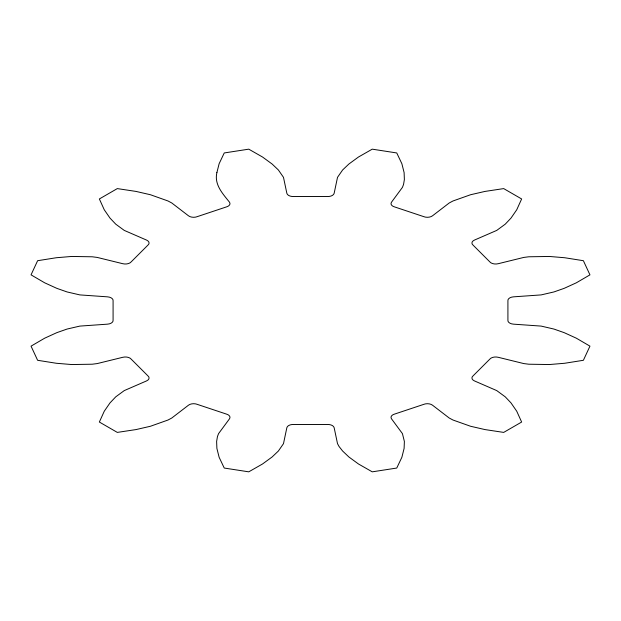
<?xml version="1.0" encoding="UTF-8"?>
<svg xmlns="http://www.w3.org/2000/svg" width="621" height="621" viewBox="0 0 621 621"><rect width="100%" height="100%" fill="white"/><g stroke="black" fill="none" stroke-linecap="round" stroke-linejoin="round"><path stroke-width="0.93" d="M216.892 172.584C214.051 184.484 222.652 193.628 229.467 202.151A6.42 3.703 0 0 1 226.114 207.018L197.47 216.566A6.42 3.703 0 0 1 188.489 215.805L171.776 202.974L167.973 200.963L150.429 194.738L136.053 191.431L117.307 188.598L99.36 198.961L104.266 209.782L109.995 218.087L115.77 224.181L124.262 230.407L146.486 240.055A6.42 3.703 0 0 1 147.806 245.241L131.264 261.783A6.42 3.703 0 0 1 122.826 263.715L97.241 257.428L92.211 256.784L71.625 256.457L56.309 257.738L37.617 260.704L31.05 274.855L44.673 282.811L56.822 288.346L67.107 291.955L79.853 294.905L107.456 296.838A6.42 3.703 0 0 1 113.084 300.952L113.084 320.048A6.42 3.703 0 0 1 107.456 324.162L79.853 326.095L67.107 329.045L56.822 332.654L44.673 338.189L31.05 346.145L37.617 360.296L56.309 363.262L71.625 364.543L92.211 364.216L97.241 363.572L122.826 357.285A6.42 3.703 0 0 1 131.264 359.217L147.806 375.759A6.42 3.703 0 0 1 146.486 380.945L124.262 390.593L115.77 396.819L109.995 402.913L104.266 411.218L99.36 422.039L117.307 432.402L136.053 429.569L150.429 426.262L167.973 420.037L171.776 418.026L188.489 405.195A6.42 3.703 0 0 1 197.47 404.434L226.114 413.982A6.42 3.703 0 0 1 229.467 418.849L218.569 433.621L217.459 436.532L216.62 441.469L216.892 448.416L219.12 457.258L224.243 468.048L248.757 471.836L262.543 463.972L272.13 456.963L278.379 451.025L283.486 443.666L286.84 427.729A6.42 3.703 0 0 1 293.958 424.477L327.042 424.477A6.42 3.703 0 0 1 334.16 427.729L337.514 443.666L339.066 446.507L342.621 451.025L348.87 456.963L358.457 463.972L372.243 471.836L396.757 468.048L401.88 457.258L404.108 448.416L404.38 441.469L402.431 433.621L391.533 418.849A6.42 3.703 0 0 1 394.886 413.982L423.53 404.434A6.42 3.703 0 0 1 432.511 405.195L449.224 418.026L453.027 420.037L470.571 426.262L484.947 429.569L503.693 432.402L521.64 422.039L516.734 411.218L511.005 402.913L505.23 396.819L496.738 390.593L474.514 380.945A6.42 3.703 0 0 1 473.194 375.759L489.736 359.217A6.42 3.703 0 0 1 498.174 357.285L523.759 363.572L528.789 364.216L549.375 364.543L564.691 363.262L583.383 360.296L589.95 346.145L576.327 338.189L564.178 332.654L553.893 329.045L541.147 326.095L513.544 324.162A6.42 3.703 0 0 1 507.916 320.048L507.916 300.952A6.42 3.703 0 0 1 513.544 296.838L541.147 294.905L553.893 291.955L564.178 288.346L576.327 282.811L589.95 274.855L583.383 260.704L564.691 257.738L549.375 256.457L528.789 256.784L523.759 257.428L498.174 263.715A6.42 3.703 0 0 1 489.736 261.783L473.194 245.241A6.42 3.703 0 0 1 474.514 240.055L496.738 230.407L505.23 224.181L511.005 218.087L516.734 209.782L521.64 198.961L503.693 188.598L484.947 191.431L470.571 194.738L453.027 200.963L449.224 202.974L432.511 215.805A6.42 3.703 0 0 1 423.53 216.566L394.886 207.018A6.42 3.703 0 0 1 391.533 202.151L402.431 187.379L403.541 184.468L404.38 179.531L404.108 172.584L401.88 163.742L396.757 152.952L372.243 149.164L358.457 157.028L348.87 164.037L342.621 169.975L337.514 177.334L334.16 193.271A6.42 3.703 0 0 1 327.042 196.523L293.958 196.523A6.42 3.703 0 0 1 286.84 193.271L283.486 177.334L278.379 169.975L272.13 164.037L262.543 157.028L248.757 149.164L224.243 152.952L219.12 163.742L216.892 172.584"/></g></svg>
